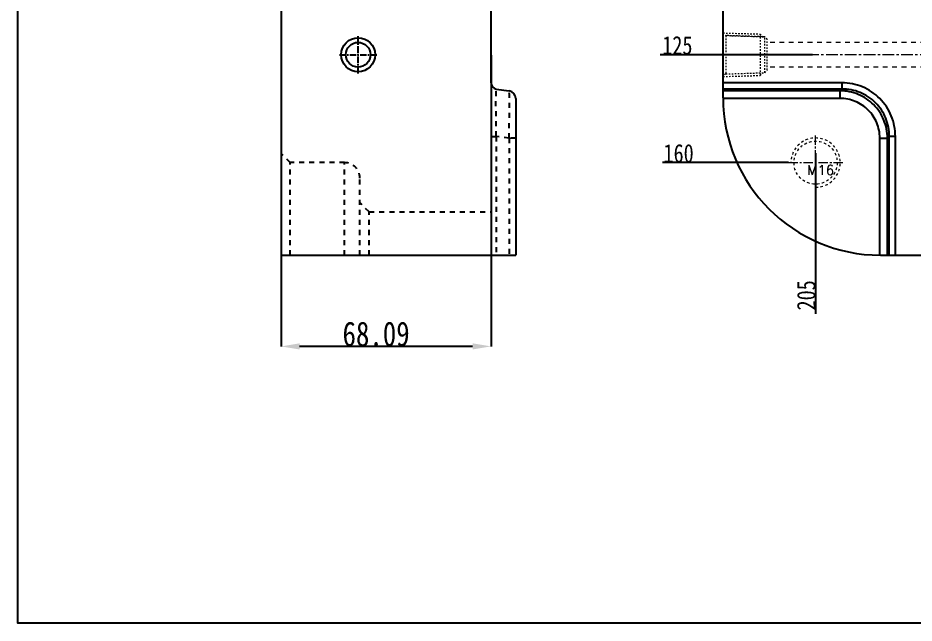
# Model space of a CAD drawing. Header units: millimetres. Extents: x -941 to 1421, y -11614 to -3210.
# Drawn here: x -299.5 to -8.9, y -6910.9 to -6714.7 of the extents above; entities that cross this region are included whole.
import ezdxf

# ---------------------------------------------------------------- set-up
doc = ezdxf.new("R2010")
doc.units = ezdxf.units.MM
doc.header["$LTSCALE"] = 16.335
doc.header["$PDMODE"] = 3
doc.header["$PDSIZE"] = 0.3125
doc.linetypes.add('CENTER', pattern=[0.6, 0.375, -0.075, 0.075, -0.075])
doc.linetypes.add('HIDDEN', pattern=[0.2, 0.1, -0.1])
doc.layers.get('0').update_dxf_attribs({"linetype": 'CONTINUOUS'})
doc.layers.get('Defpoints').update_dxf_attribs({"linetype": 'CONTINUOUS'})
doc.layers.add('cool', color=153, linetype='HIDDEN', lineweight=9)
doc.layers.add('screw', color=33, linetype='CONTINUOUS', lineweight=13)
doc.layers.add('DEFAULT_2', color=8, linetype='HIDDEN')
doc.styles.get("Standard").update_dxf_attribs({"font": 'txt', "width": 0.8})
doc.styles.add('TXT', font='txt.shx', dxfattribs={"bigfont": 'gbcbig.shx'})
doc.dimstyles.new('ISO-25', dxfattribs={"dimtxt": 8, "dimasz": 6, "dimexe": 0, "dimexo": 0, "dimgap": 0, "dimtad": 1, "dimdsep": 46, "dimtxsty": 'Standard', "dimcen": 0, "dimclrd": 4, "dimclre": 4, "dimclrt": 6, "dimazin": 0, "dimtfac": 1, "dimtofl": 0, "dimtmove": 0, "dimatfit": 3, "dimfxl": 0, "dimarcsym": 0})

# ---------------------------------------------------------------- blocks, each defined once
blk = doc.blocks.new('cool_jt_f12')
at = {"layer": 'cool', "ltscale": 0.3}
for p, q in [((0, 7.0785), (0.856, 6.2225)), ((0, 7.0785), (12, 6.7035)), ((0.856, 6.2225), (0.856, -6.2225)), ((13.5, 5.827375), (0.856, 6.2225)), ((0.856, 6.2225), (13.5, 5.827375)), ((12, 6.7035), (12.856, 5.8475)), ((12, 6.7035), (12, -6.7035)), ((14.327375, 5), (13.5, 5.827375)), ((13.5, -5.827375), (13.5, 5.827375)), ((14.327375, -5), (14.327375, 5)), ((13.5, -5.827375), (14.327375, -5)), ((0.856, -6.2225), (0, -7.0785)), ((0, -7.0785), (12, -6.7035)), ((0.856, -6.2225), (13.5, -5.827375)), ((12, -6.7035), (12.856, -5.8475))]:
    blk.add_line(p, q, dxfattribs=at)
blk = doc.blocks.new('147')
at = {"layer": 'cool', "ltscale": 0.932966}
for p, q in [((229.57, -3849.57), (-211.77, -3849.57)), ((229.57, -3857.57), (-211.77, -3857.57))]:
    blk.add_line(p, q, dxfattribs=at)
at = {"layer": 'cool', "color": 1, "linetype": 'CENTER', "ltscale": 0.621977}
blk.add_line((243.9, -3853.57), (-226.1, -3853.57), dxfattribs=at)
at = {"layer": 'cool', "ltscale": 0.932966}
blk.add_blockref('cool_jt_f12', (-226.1, -3853.57), dxfattribs=at)
blk = doc.blocks.new('screw_m16_g')
at = {"layer": 'screw', "color": 1, "linetype": 'CENTER', "ltscale": 0.497582}
for p, q in [((0, -8.8), (0, 8.8)), ((-8.8, 0), (8.8, 0))]:
    blk.add_line(p, q, dxfattribs=at)
at = {"layer": 'screw', "color": 33, "linetype": 'HIDDEN', "ltscale": 0.497582}
blk.add_circle((0, 0), 7, dxfattribs=at)
at = {"layer": 'screw', "color": 92, "linetype": 'HIDDEN', "ltscale": 0.497582}
blk.add_arc((0, 0), 8, 270, 180, dxfattribs=at)
at = {"layer": 'screw', "color": 6, "style": 'TXT'}
blk.add_text('M16', height=3.2, dxfattribs=at).set_placement((-2.72, -4))
blk = doc.blocks.new('*D637')
at = {"color": 4, "lineweight": -2}
for p, q in [((-146.07, -6726.73), (-146.07, -6821.21)), ((-214.16, -6743.72), (-214.16, -6821.21)), ((-152.07, -6821.21), (-208.16, -6821.21))]:
    blk.add_line(p, q, dxfattribs=at)
at = {"color": 4}
for points in [[(-208.16, -6820.21), (-208.16, -6822.21), (-214.16, -6821.21)], [(-152.07, -6820.21), (-152.07, -6822.21), (-146.07, -6821.21)]]:
    blk.add_solid(points, dxfattribs=at)
at = {"layer": 'Defpoints', "color": 0}
for p in [(-146.07, -6726.73), (-214.16, -6743.72), (-214.16, -6821.21)]:
    blk.add_point(p, dxfattribs=at)
at = {"color": 6, "insert": (-183.33, -6817.21), "char_height": 8, "attachment_point": 5}
blk.add_mtext('68.09', dxfattribs=at)
blk = doc.blocks.new('*D658')
at = {"color": 4, "lineweight": -2}
blk.add_line((-41.83, -6726.62), (-91.24, -6726.62), dxfattribs=at)
at = {"layer": 'Defpoints', "color": 0}
for p in [(164.18, -6601.62), (-80.04, -6726.62), (-41.83, -6726.62)]:
    blk.add_point(p, dxfattribs=at)
at = {"color": 6, "insert": (-85.64, -6723.62), "char_height": 6, "attachment_point": 5}
blk.add_mtext('125', dxfattribs=at)
blk = doc.blocks.new('*D659')
at = {"color": 4, "lineweight": -2}
blk.add_line((-49.62, -6761.62), (-90.44, -6761.62), dxfattribs=at)
at = {"layer": 'Defpoints', "color": 0}
for p in [(164.18, -6601.62), (-80.04, -6761.62), (-49.62, -6761.62)]:
    blk.add_point(p, dxfattribs=at)
at = {"color": 6, "insert": (-85.24, -6758.62), "char_height": 6, "attachment_point": 5}
blk.add_mtext('160', dxfattribs=at)
blk = doc.blocks.new('*D660')
at = {"color": 4, "lineweight": -2}
blk.add_line((-40.82, -6758.51), (-40.82, -6810.65), dxfattribs=at)
at = {"layer": 'Defpoints', "color": 0}
for p in [(164.18, -6601.62), (-40.82, -6758.51), (-40.82, -6798.65)]:
    blk.add_point(p, dxfattribs=at)
at = {"color": 6, "insert": (-43.82, -6804.65), "char_height": 6, "attachment_point": 5, "rotation": 90}
blk.add_mtext('205', dxfattribs=at)

msp = doc.modelspace()

# ---------------------------------------------------------------- linework, layer by layer
at = {"color": 7, "linetype": 'Continuous'}
for p, q in [((-214.157, -6411.623), (-214.157, -6791.623)), ((-70.82, -6740.623), (-70.82, -6462.623)), ((-146.066, -6735.76), (-146.066, -6495.949)), ((-32.287, -6735.76), (-70.82, -6735.76)), ((-32.287, -6735.76), (-32.287, -6737.741)), ((-144.344, -6737.741), (-140.218, -6738.321)), ((-32.287, -6737.741), (-70.82, -6737.741)), ((-32.867, -6738.321), (-70.82, -6738.321)), ((-32.867, -6738.321), (-32.287, -6737.741)), ((-32.867, -6740.797), (-32.867, -6738.321)), ((-138.066, -6740.797), (-138.066, -6791.623)), ((-32.867, -6740.797), (-70.82, -6740.797)), ((-17.517, -6753.67), (-16.937, -6753.09)), ((-16.937, -6791.623), (-16.937, -6753.09)), ((-14.957, -6753.09), (-16.937, -6753.09)), ((-14.957, -6791.623), (-14.957, -6753.09)), ((-19.993, -6791.623), (-19.993, -6753.67)), ((-19.993, -6753.67), (-17.517, -6753.67)), ((-17.517, -6791.623), (-17.517, -6753.67)), ((-214.157, -6791.623), (-138.072, -6791.623)), ((-19.82, -6791.623), (129.845, -6791.623))]:
    msp.add_line(p, q, dxfattribs=at)
at = {"color": 1, "linetype": 'CENTER', "ltscale": 0.342088}
for p, q in [((-189.157, -6732.673), (-189.157, -6720.573)), ((-195.207, -6726.623), (-183.107, -6726.623))]:
    msp.add_line(p, q, dxfattribs=at)
msp.add_lwpolyline([(-299.476, -6349.048), (490.595, -6349.048), (490.595, -6910.924), (-299.476, -6910.924)], close=True)
at = {"color": 7, "linetype": 'Continuous'}
for radius in [5.5, 4]:
    msp.add_circle((-189.157, -6726.623), radius, dxfattribs=at)
for centre, radius, start, end in [((-144.066, -6735.76), 2, 180, 262), ((-140.566, -6740.797), 2.5, 0, 82), ((-19.82, -6740.623), 51, 180, 270)]:
    msp.add_arc(centre, radius, start, end, dxfattribs=at)
for points, knots in [([(-14.957, -6753.09), (-14.957, -6751.957), (-15.177, -6749.684), (-16.159, -6746.407), (-17.764, -6743.384), (-19.933, -6740.736), (-22.581, -6738.568), (-25.603, -6736.963), (-28.88, -6735.98), (-31.153, -6735.76), (-32.287, -6735.76)], [0, 0, 0, 0, 0.1249878, 0.2500068, 0.374999, 0.4999994, 0.6249999, 0.7499923, 0.8750117, 1, 1, 1, 1]), ([(-17.517, -6753.67), (-17.524, -6751.674), (-18.321, -6747.64), (-21.733, -6742.536), (-26.838, -6739.125), (-30.871, -6738.327), (-32.867, -6738.321)], [0, 0, 0, 0, 0.2500348, 0.5000397, 0.7499919, 1, 1, 1, 1]), ([(-16.937, -6753.09), (-16.935, -6752.085), (-17.125, -6750.07), (-17.989, -6747.162), (-19.408, -6744.48), (-21.329, -6742.131), (-23.678, -6740.21), (-26.36, -6738.792), (-29.267, -6737.928), (-31.282, -6737.739), (-32.287, -6737.741)], [0, 0, 0, 0, 0.1249944, 0.250025, 0.3750243, 0.5000417, 0.6250433, 0.7500065, 0.8750047, 1, 1, 1, 1]), ([(-19.993, -6753.67), (-19.993, -6751.994), (-20.651, -6748.605), (-23.51, -6744.313), (-27.802, -6741.455), (-31.191, -6740.797), (-32.867, -6740.797)], [0, 0, 0, 0, 0.2500572, 0.50004, 0.7499697, 1, 1, 1, 1])]:
    msp.add_open_spline(points, degree=3, knots=knots, dxfattribs=at)
at = {"layer": 'DEFAULT_2', "color": 8, "linetype": 'HIDDEN'}
for p, q in [((-146.066, -6735.76), (-146.066, -6791.623)), ((-146.066, -6753.09), (-144.344, -6753.09)), ((-140.218, -6753.67), (-144.344, -6753.09)), ((-144.344, -6753.09), (-144.344, -6791.623)), ((-138.066, -6753.67), (-140.218, -6753.67)), ((-140.218, -6753.67), (-140.218, -6791.623)), ((-211.157, -6761.623), (-214.157, -6758.623)), ((-193.566, -6761.623), (-211.157, -6761.623)), ((-211.157, -6791.623), (-211.157, -6761.623)), ((-193.566, -6791.623), (-193.566, -6761.623)), ((-188.566, -6791.623), (-188.566, -6766.623)), ((-185.566, -6777.593), (-188.566, -6774.593)), ((-185.566, -6777.593), (-146.066, -6777.593)), ((-185.566, -6791.623), (-185.566, -6777.593))]:
    msp.add_line(p, q, dxfattribs=at)
msp.add_arc((-193.566, -6766.623), 5, 0, 90, dxfattribs=at)
for points, knots in [([(-144.344, -6753.09), (-144.361, -6752.09), (-144.392, -6750.126), (-144.427, -6747.275), (-144.446, -6745.019), (-144.454, -6743.353), (-144.456, -6742.238), (-144.455, -6741.229), (-144.449, -6740.336), (-144.441, -6739.567), (-144.429, -6738.93), (-144.415, -6738.485), (-144.402, -6738.198), (-144.392, -6738.036), (-144.383, -6737.913), (-144.371, -6737.819), (-144.363, -6737.773), (-144.351, -6737.74), (-144.344, -6737.741)], [0, 0, 0, 0, 0.195411, 0.383581, 0.5570513, 0.6361239, 0.7089807, 0.7749114, 0.8332466, 0.8834415, 0.9250321, 0.9576603, 0.9705327, 0.9810711, 0.9892649, 0.9951167, 0.9986454, 1, 1, 1, 1]), ([(-140.218, -6753.67), (-140.196, -6752.672), (-140.157, -6750.715), (-140.113, -6747.873), (-140.09, -6745.625), (-140.08, -6743.965), (-140.078, -6742.853), (-140.08, -6741.845), (-140.086, -6740.951), (-140.097, -6740.18), (-140.112, -6739.539), (-140.129, -6739.089), (-140.145, -6738.798), (-140.157, -6738.632), (-140.17, -6738.504), (-140.184, -6738.408), (-140.196, -6738.355), (-140.209, -6738.322), (-140.218, -6738.321)], [0, 0, 0, 0, 0.1948856, 0.3823562, 0.5551175, 0.6339047, 0.7065582, 0.7723886, 0.830745, 0.8810879, 0.9229506, 0.9559641, 0.9690655, 0.9798545, 0.988319, 0.9944602, 0.9983004, 1, 1, 1, 1])]:
    msp.add_open_spline(points, degree=3, knots=knots, dxfattribs=at)

# ---------------------------------------------------------------- block references
msp.add_blockref('147', (155.284, -2873.058))
at = {"layer": 'screw'}
msp.add_blockref('screw_m16_g', (-40.82, -6761.623), dxfattribs=at)

# ---------------------------------------------------------------- dimensions: what is measured, and where the dimension line sits
for feature_location, offset, dtype, picture, middle in [((-41.828, -6726.623), (-38.212, 0), 0, '*D658', (-85.64, -6723.623)), ((-49.62, -6761.623), (-30.42, 0), 0, '*D659', (-85.24, -6758.623)), ((-40.82, -6758.506), (0, -40.141), 1, '*D660', (-43.82, -6804.647))]:
    dim = msp.add_ordinate_dim(feature_location=feature_location, offset=offset, dtype=dtype, origin=(164.18, -6601.624), dimstyle='ISO-25', override={"dimtxt": 6, "dimfxl": 1.25})
    dim.commit()
    dim.dimension.update_dxf_attribs({"geometry": picture, "text_midpoint": middle})
dim = msp.add_linear_dim(base=(-214.157, -6821.208), p1=(-146.066, -6726.73), p2=(-214.157, -6743.719), dimstyle='ISO-25', override={"dimfxl": 1.25})
dim.commit()
dim.dimension.update_dxf_attribs({"geometry": '*D637', "text_midpoint": (-183.334, -6821.208), "dimtype": 160})

doc.saveas('drawing.dxf')
